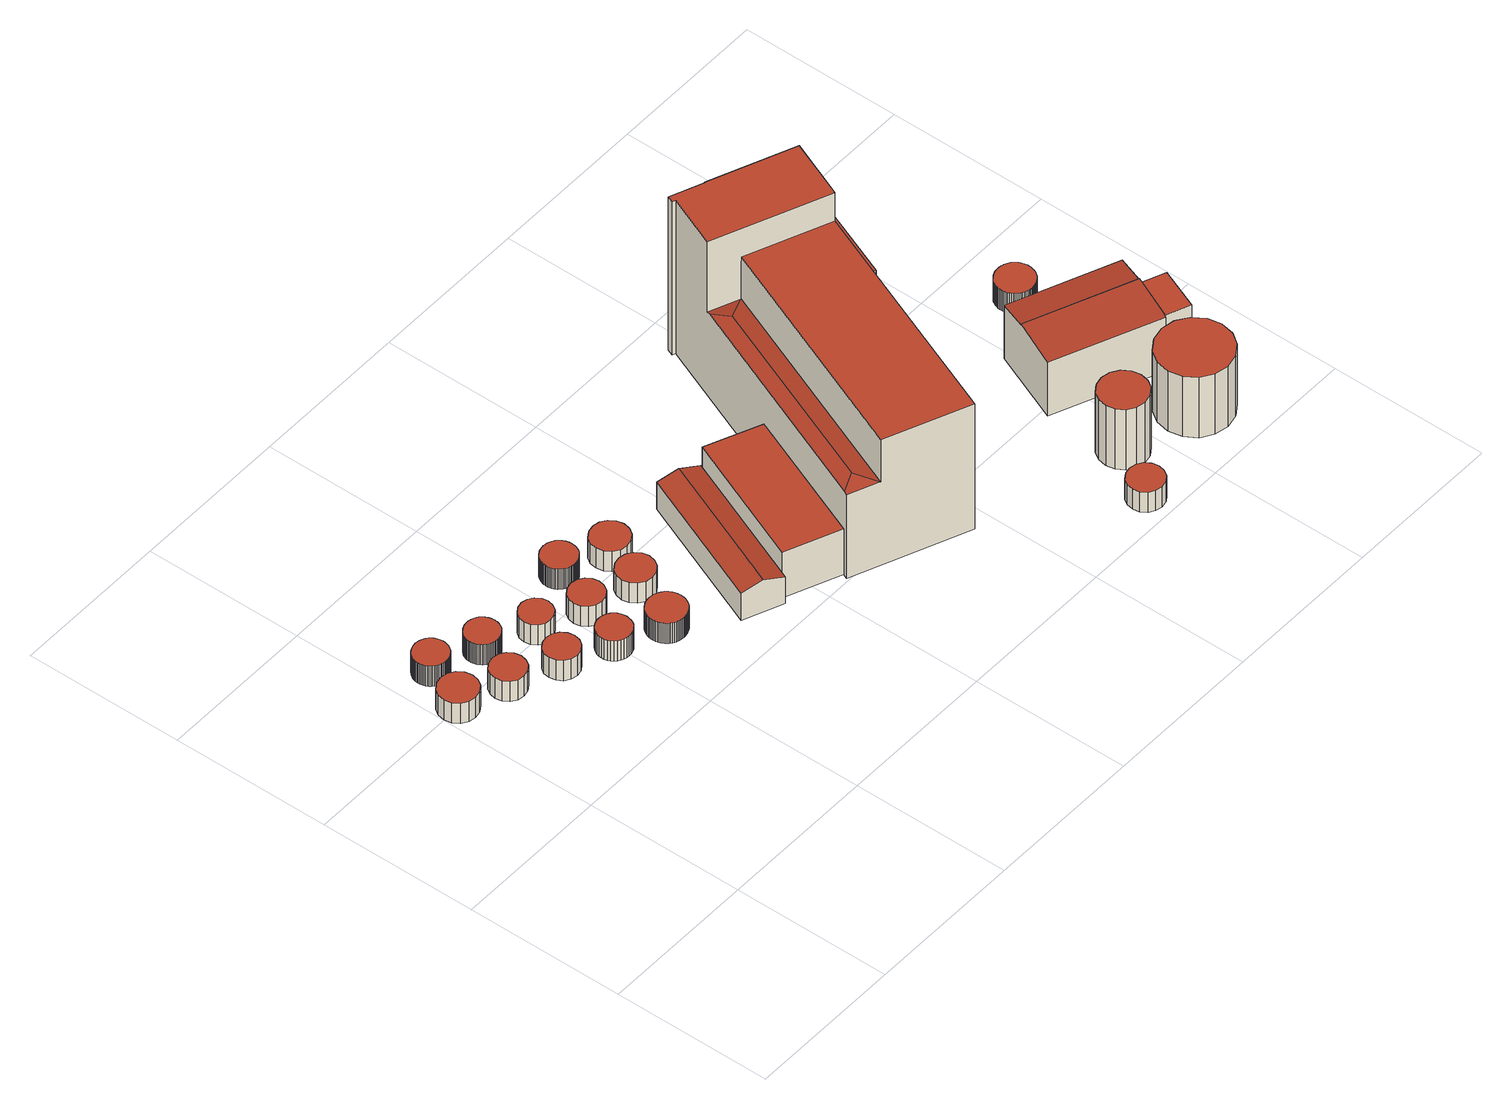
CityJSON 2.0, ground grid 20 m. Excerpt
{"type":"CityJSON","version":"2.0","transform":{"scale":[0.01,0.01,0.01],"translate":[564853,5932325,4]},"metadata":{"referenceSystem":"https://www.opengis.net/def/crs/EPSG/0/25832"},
"CityObjects":{
"building1":{"type":"Building","attributes":{"Gemeindeschluessel":"02000000","Geometrietyp2DReferenz":"3000","function":"51003_1205","roofType":"1000","measuredHeight":3},"geometry":[{"type":"MultiSurface","lod":"2","boundaries":[[[0,1,2,3,4,5,6,7,8,9,10,11,12,13,14,15]],[[16,17,18,19,20,21,22,23,24,25,26,27,28,29,30,31]],[[31,30,1,0]],[[30,29,2,1]],[[29,28,3,2]],[[28,27,4,3]],[[27,26,5,4]],[[26,25,6,5]],[[25,24,7,6]],[[24,23,8,7]],[[23,22,9,8]],[[22,21,10,9]],[[21,20,11,10]],[[20,19,12,11]],[[19,18,13,12]],[[18,17,14,13]],[[17,16,15,14]],[[16,31,0,15]]],"semantics":{"surfaces":[{"type":"GroundSurface"},{"type":"RoofSurface"},{"type":"WallSurface"}],"values":[0,1,2,2,2,2,2,2,2,2,2,2,2,2,2,2,2,2]}}]},
"building2":{"type":"Building","attributes":{"Gemeindeschluessel":"02000000","Geometrietyp2DReferenz":"3000","function":"51003_1205","roofType":"1000","measuredHeight":3},"geometry":[{"type":"MultiSurface","lod":"2","boundaries":[[[32,33,34,35,36,37,38,39,40,41,42,43,44,45,46,47,48,49,50,51,52,53,54,55,56,57,58,59,60,61,62,63,64,65,66,67,68,69,70,71,72,73,74,75,76,77,78,79,80,81,82,83,84,85,86,87,88,89,90,91,92,93,94,95,96,97,98,99,100,101,102,103]],[[104,105,106,107,108,109,110,111,112,113,114,115,116,117,118,119,120,121,122,123,124,125,126,127,128,129,130,131,132,133,134,135,136,137,138,139,140,141,142,143,144,145,146,147,148,149,150,151,152,153,154,155,156,157,158,159,160,161,162,163,164,165,166,167,168,169,170,171,172,173,174,175]],[[175,174,33,32]],[[174,173,34,33]],[[173,172,35,34]],[[172,171,36,35]],[[171,170,37,36]],[[170,169,38,37]],[[169,168,39,38]],[[168,167,40,39]],[[167,166,41,40]],[[166,165,42,41]],[[165,164,43,42]],[[164,163,44,43]],[[163,162,45,44]],[[162,161,46,45]],[[161,160,47,46]],[[160,159,48,47]],[[159,158,49,48]],[[158,157,50,49]],[[157,156,51,50]],[[156,155,52,51]],[[155,154,53,52]],[[154,153,54,53]],[[153,152,55,54]],[[152,151,56,55]],[[151,150,57,56]],[[150,149,58,57]],[[149,148,59,58]],[[148,147,60,59]],[[147,146,61,60]],[[146,145,62,61]],[[145,144,63,62]],[[144,143,64,63]],[[143,142,65,64]],[[142,141,66,65]],[[141,140,67,66]],[[140,139,68,67]],[[139,138,69,68]],[[138,137,70,69]],[[137,136,71,70]],[[136,135,72,71]],[[135,134,73,72]],[[134,133,74,73]],[[133,132,75,74]],[[132,131,76,75]],[[131,130,77,76]],[[130,129,78,77]],[[129,128,79,78]],[[128,127,80,79]],[[127,126,81,80]],[[126,125,82,81]],[[125,124,83,82]],[[124,123,84,83]],[[123,122,85,84]],[[122,121,86,85]],[[121,120,87,86]],[[120,119,88,87]],[[119,118,89,88]],[[118,117,90,89]],[[117,116,91,90]],[[116,115,92,91]],[[115,114,93,92]],[[114,113,94,93]],[[113,112,95,94]],[[112,111,96,95]],[[111,110,97,96]],[[110,109,98,97]],[[109,108,99,98]],[[108,107,100,99]],[[107,106,101,100]],[[106,105,102,101]],[[105,104,103,102]],[[104,175,32,103]]],"semantics":{"surfaces":[{"type":"GroundSurface"},{"type":"RoofSurface"},{"type":"WallSurface"}],"values":[0,1,2,2,2,2,2,2,2,2,2,2,2,2,2,2,2,2,2,2,2,2,2,2,2,2,2,2,2,2,2,2,2,2,2,2,2,2,2,2,2,2,2,2,2,2,2,2,2,2,2,2,2,2,2,2,2,2,2,2,2,2,2,2,2,2,2,2,2,2,2,2,2,2]}}]},
"building3":{"type":"Building","attributes":{"Gemeindeschluessel":"02000000","Geometrietyp2DReferenz":"3000","function":"51003_1205","roofType":"1000","measuredHeight":3},"geometry":[{"type":"MultiSurface","lod":"2","boundaries":[[[176,177,178,179,180,181,182,183,184,185,186,187,188,189,190,191]],[[192,193,194,195,196,197,198,199,200,201,202,203,204,205,206,207]],[[207,206,177,176]],[[206,205,178,177]],[[205,204,179,178]],[[204,203,180,179]],[[203,202,181,180]],[[202,201,182,181]],[[201,200,183,182]],[[200,199,184,183]],[[199,198,185,184]],[[198,197,186,185]],[[197,196,187,186]],[[196,195,188,187]],[[195,194,189,188]],[[194,193,190,189]],[[193,192,191,190]],[[192,207,176,191]]],"semantics":{"surfaces":[{"type":"GroundSurface"},{"type":"RoofSurface"},{"type":"WallSurface"}],"values":[0,1,2,2,2,2,2,2,2,2,2,2,2,2,2,2,2,2]}}]},
"building4":{"type":"Building","attributes":{"Gemeindeschluessel":"02000000","Geometrietyp2DReferenz":"3000","function":"51003_1205","roofType":"1000","measuredHeight":3},"geometry":[{"type":"MultiSurface","lod":"2","boundaries":[[[208,209,210,211,212,213,214,215,216,217,218,219,220,221,222,223,224,225,226,227,228,229,230,231,232,233,234,235,236,237,238,239,240,241,242,243,244,245,246,247,248,249,250,251,252,253,254,255,256,257,258,259,260,261,262,263,264,265,266,267,268,269,270,271,272,273,274,275,276,277,278,279]],[[280,281,282,283,284,285,286,287,288,289,290,291,292,293,294,295,296,297,298,299,300,301,302,303,304,305,306,307,308,309,310,311,312,313,314,315,316,317,318,319,320,321,322,323,324,325,326,327,328,329,330,331,332,333,334,335,336,337,338,339,340,341,342,343,344,345,346,347,348,349,350,351]],[[351,350,209,208]],[[350,349,210,209]],[[349,348,211,210]],[[348,347,212,211]],[[347,346,213,212]],[[346,345,214,213]],[[345,344,215,214]],[[344,343,216,215]],[[343,342,217,216]],[[342,341,218,217]],[[341,340,219,218]],[[340,339,220,219]],[[339,338,221,220]],[[338,337,222,221]],[[337,336,223,222]],[[336,335,224,223]],[[335,334,225,224]],[[334,333,226,225]],[[333,332,227,226]],[[332,331,228,227]],[[331,330,229,228]],[[330,329,230,229]],[[329,328,231,230]],[[328,327,232,231]],[[327,326,233,232]],[[326,325,234,233]],[[325,324,235,234]],[[324,323,236,235]],[[323,322,237,236]],[[322,321,238,237]],[[321,320,239,238]],[[320,319,240,239]],[[319,318,241,240]],[[318,317,242,241]],[[317,316,243,242]],[[316,315,244,243]],[[315,314,245,244]],[[314,313,246,245]],[[313,312,247,246]],[[312,311,248,247]],[[311,310,249,248]],[[310,309,250,249]],[[309,308,251,250]],[[308,307,252,251]],[[307,306,253,252]],[[306,305,254,253]],[[305,304,255,254]],[[304,303,256,255]],[[303,302,257,256]],[[302,301,258,257]],[[301,300,259,258]],[[300,299,260,259]],[[299,298,261,260]],[[298,297,262,261]],[[297,296,263,262]],[[296,295,264,263]],[[295,294,265,264]],[[294,293,266,265]],[[293,292,267,266]],[[292,291,268,267]],[[291,290,269,268]],[[290,289,270,269]],[[289,288,271,270]],[[288,287,272,271]],[[287,286,273,272]],[[286,285,274,273]],[[285,284,275,274]],[[284,283,276,275]],[[283,282,277,276]],[[282,281,278,277]],[[281,280,279,278]],[[280,351,208,279]]],"semantics":{"surfaces":[{"type":"GroundSurface"},{"type":"RoofSurface"},{"type":"WallSurface"}],"values":[0,1,2,2,2,2,2,2,2,2,2,2,2,2,2,2,2,2,2,2,2,2,2,2,2,2,2,2,2,2,2,2,2,2,2,2,2,2,2,2,2,2,2,2,2,2,2,2,2,2,2,2,2,2,2,2,2,2,2,2,2,2,2,2,2,2,2,2,2,2,2,2,2,2]}}]},
"building5":{"type":"Building","attributes":{"Gemeindeschluessel":"02000000","Geometrietyp2DReferenz":"3000","function":"51003_1205","roofType":"1000","measuredHeight":3},"geometry":[{"type":"MultiSurface","lod":"2","boundaries":[[[352,353,354,355,356,357,358,359,360,361,362,363,364,365,366,367]],[[368,369,370,371,372,373,374,375,376,377,378,379,380,381,382,383]],[[383,382,353,352]],[[382,381,354,353]],[[381,380,355,354]],[[380,379,356,355]],[[379,378,357,356]],[[378,377,358,357]],[[377,376,359,358]],[[376,375,360,359]],[[375,374,361,360]],[[374,373,362,361]],[[373,372,363,362]],[[372,371,364,363]],[[371,370,365,364]],[[370,369,366,365]],[[369,368,367,366]],[[368,383,352,367]]],"semantics":{"surfaces":[{"type":"GroundSurface"},{"type":"RoofSurface"},{"type":"WallSurface"}],"values":[0,1,2,2,2,2,2,2,2,2,2,2,2,2,2,2,2,2]}}]},
"building6":{"type":"Building","attributes":{"Gemeindeschluessel":"02000000","Geometrietyp2DReferenz":"3000","function":"51003_1205","roofType":"1000","measuredHeight":3},"geometry":[{"type":"MultiSurface","lod":"2","boundaries":[[[384,385,386,387,388,389,390,391,392,393,394,395,396,397,398,399]],[[400,401,402,403,404,405,406,407,408,409,410,411,412,413,414,415]],[[415,414,385,384]],[[414,413,386,385]],[[413,412,387,386]],[[412,411,388,387]],[[411,410,389,388]],[[410,409,390,389]],[[409,408,391,390]],[[408,407,392,391]],[[407,406,393,392]],[[406,405,394,393]],[[405,404,395,394]],[[404,403,396,395]],[[403,402,397,396]],[[402,401,398,397]],[[401,400,399,398]],[[400,415,384,399]]],"semantics":{"surfaces":[{"type":"GroundSurface"},{"type":"RoofSurface"},{"type":"WallSurface"}],"values":[0,1,2,2,2,2,2,2,2,2,2,2,2,2,2,2,2,2]}}]},
"building7":{"type":"Building","attributes":{"Gemeindeschluessel":"02000000","Geometrietyp2DReferenz":"3000","function":"51003_1205","roofType":"1000","measuredHeight":3},"geometry":[{"type":"MultiSurface","lod":"2","boundaries":[[[416,417,418,419,420,421,422,423,424,425,426,427,428,429,430,431,432,433,434,435,436,437,438,439,440,441,442,443,444,445,446,447,448,449,450,451]],[[452,453,454,455,456,457,458,459,460,461,462,463,464,465,466,467,468,469,470,471,472,473,474,475,476,477,478,479,480,481,482,483,484,485,486,487]],[[487,486,417,416]],[[486,485,418,417]],[[485,484,419,418]],[[484,483,420,419]],[[483,482,421,420]],[[482,481,422,421]],[[481,480,423,422]],[[480,479,424,423]],[[479,478,425,424]],[[478,477,426,425]],[[477,476,427,426]],[[476,475,428,427]],[[475,474,429,428]],[[474,473,430,429]],[[473,472,431,430]],[[472,471,432,431]],[[471,470,433,432]],[[470,469,434,433]],[[469,468,435,434]],[[468,467,436,435]],[[467,466,437,436]],[[466,465,438,437]],[[465,464,439,438]],[[464,463,440,439]],[[463,462,441,440]],[[462,461,442,441]],[[461,460,443,442]],[[460,459,444,443]],[[459,458,445,444]],[[458,457,446,445]],[[457,456,447,446]],[[456,455,448,447]],[[455,454,449,448]],[[454,453,450,449]],[[453,452,451,450]],[[452,487,416,451]]],"semantics":{"surfaces":[{"type":"GroundSurface"},{"type":"RoofSurface"},{"type":"WallSurface"}],"values":[0,1,2,2,2,2,2,2,2,2,2,2,2,2,2,2,2,2,2,2,2,2,2,2,2,2,2,2,2,2,2,2,2,2,2,2,2,2]}}]},
"building8":{"type":"Building","attributes":{"Gemeindeschluessel":"02000000","Geometrietyp2DReferenz":"3000","function":"51003_1205","roofType":"1000","measuredHeight":3},"geometry":[{"type":"MultiSurface","lod":"2","boundaries":[[[488,489,490,491,492,493,494,495,496,497,498,499,500,501,502,503]],[[504,505,506,507,508,509,510,511,512,513,514,515,516,517,518,519]],[[519,518,489,488]],[[518,517,490,489]],[[517,516,491,490]],[[516,515,492,491]],[[515,514,493,492]],[[514,513,494,493]],[[513,512,495,494]],[[512,511,496,495]],[[511,510,497,496]],[[510,509,498,497]],[[509,508,499,498]],[[508,507,500,499]],[[507,506,501,500]],[[506,505,502,501]],[[505,504,503,502]],[[504,519,488,503]]],"semantics":{"surfaces":[{"type":"GroundSurface"},{"type":"RoofSurface"},{"type":"WallSurface"}],"values":[0,1,2,2,2,2,2,2,2,2,2,2,2,2,2,2,2,2]}}]},
"building9":{"type":"Building","attributes":{"Gemeindeschluessel":"02000000","Geometrietyp2DReferenz":"3000","function":"51003_1205","roofType":"1000","measuredHeight":3},"geometry":[{"type":"MultiSurface","lod":"2","boundaries":[[[520,521,522,523,524,525,526,527,528,529,530,531,532,533,534,535,536,537,538,539,540,541,542,543,544,545,546,547,548,549,550,551,552,553,554,555,556,557,558,559,560,561,562,563,564,565,566,567,568,569,570,571,572,573,574,575,576,577,578,579,580,581,582,583,584,585,586,587,588,589,590,591]],[[592,593,594,595,596,597,598,599,600,601,602,603,604,605,606,607,608,609,610,611,612,613,614,615,616,617,618,619,620,621,622,623,624,625,626,627,628,629,630,631,632,633,634,635,636,637,638,639,640,641,642,643,644,645,646,647,648,649,650,651,652,653,654,655,656,657,658,659,660,661,662,663]],[[663,662,521,520]],[[662,661,522,521]],[[661,660,523,522]],[[660,659,524,523]],[[659,658,525,524]],[[658,657,526,525]],[[657,656,527,526]],[[656,655,528,527]],[[655,654,529,528]],[[654,653,530,529]],[[653,652,531,530]],[[652,651,532,531]],[[651,650,533,532]],[[650,649,534,533]],[[649,648,535,534]],[[648,647,536,535]],[[647,646,537,536]],[[646,645,538,537]],[[645,644,539,538]],[[644,643,540,539]],[[643,642,541,540]],[[642,641,542,541]],[[641,640,543,542]],[[640,639,544,543]],[[639,638,545,544]],[[638,637,546,545]],[[637,636,547,546]],[[636,635,548,547]],[[635,634,549,548]],[[634,633,550,549]],[[633,632,551,550]],[[632,631,552,551]],[[631,630,553,552]],[[630,629,554,553]],[[629,628,555,554]],[[628,627,556,555]],[[627,626,557,556]],[[626,625,558,557]],[[625,624,559,558]],[[624,623,560,559]],[[623,622,561,560]],[[622,621,562,561]],[[621,620,563,562]],[[620,619,564,563]],[[619,618,565,564]],[[618,617,566,565]],[[617,616,567,566]],[[616,615,568,567]],[[615,614,569,568]],[[614,613,570,569]],[[613,612,571,570]],[[612,611,572,571]],[[611,610,573,572]],[[610,609,574,573]],[[609,608,575,574]],[[608,607,576,575]],[[607,606,577,576]],[[606,605,578,577]],[[605,604,579,578]],[[604,603,580,579]],[[603,602,581,580]],[[602,601,582,581]],[[601,600,583,582]],[[600,599,584,583]],[[599,598,585,584]],[[598,597,586,585]],[[597,596,587,586]],[[596,595,588,587]],[[595,594,589,588]],[[594,593,590,589]],[[593,592,591,590]],[[592,663,520,591]]],"semantics":{"surfaces":[{"type":"GroundSurface"},{"type":"RoofSurface"},{"type":"WallSurface"}],"values":[0,1,2,2,2,2,2,2,2,2,2,2,2,2,2,2,2,2,2,2,2,2,2,2,2,2,2,2,2,2,2,2,2,2,2,2,2,2,2,2,2,2,2,2,2,2,2,2,2,2,2,2,2,2,2,2,2,2,2,2,2,2,2,2,2,2,2,2,2,2,2,2,2,2]}}]},
"building10":{"type":"Building","attributes":{"Gemeindeschluessel":"02000000","Geometrietyp2DReferenz":"3000","function":"51003_1205","roofType":"1000","measuredHeight":3},"geometry":[{"type":"MultiSurface","lod":"2","boundaries":[[[664,665,666,667,668,669,670,671,672,673,674,675,676,677,678,679,680,681,682,683,684,685,686,687,688,689,690,691,692,693,694,695,696,697,698,699,700,701,702,703,704,705,706,707,708,709,710,711,712,713,714,715,716,717,718,719,720,721,722,723,724,725,726,727,728,729,730,731,732,733,734,735]],[[736,737,738,739,740,741,742,743,744,745,746,747,748,749,750,751,752,753,754,755,756,757,758,759,760,761,762,763,764,765,766,767,768,769,770,771,772,773,774,775,776,777,778,779,780,781,782,783,784,785,786,787,788,789,790,791,792,793,794,795,796,797,798,799,800,801,802,803,804,805,806,807]],[[807,806,665,664]],[[806,805,666,665]],[[805,804,667,666]],[[804,803,668,667]],[[803,802,669,668]],[[802,801,670,669]],[[801,800,671,670]],[[800,799,672,671]],[[799,798,673,672]],[[798,797,674,673]],[[797,796,675,674]],[[796,795,676,675]],[[795,794,677,676]],[[794,793,678,677]],[[793,792,679,678]],[[792,791,680,679]],[[791,790,681,680]],[[790,789,682,681]],[[789,788,683,682]],[[788,787,684,683]],[[787,786,685,684]],[[786,785,686,685]],[[785,784,687,686]],[[784,783,688,687]],[[783,782,689,688]],[[782,781,690,689]],[[781,780,691,690]],[[780,779,692,691]],[[779,778,693,692]],[[778,777,694,693]],[[777,776,695,694]],[[776,775,696,695]],[[775,774,697,696]],[[774,773,698,697]],[[773,772,699,698]],[[772,771,700,699]],[[771,770,701,700]],[[770,769,702,701]],[[769,768,703,702]],[[768,767,704,703]],[[767,766,705,704]],[[766,765,706,705]],[[765,764,707,706]],[[764,763,708,707]],[[763,762,709,708]],[[762,761,710,709]],[[761,760,711,710]],[[760,759,712,711]],[[759,758,713,712]],[[758,757,714,713]],[[757,756,715,714]],[[756,755,716,715]],[[755,754,717,716]],[[754,753,718,717]],[[753,752,719,718]],[[752,751,720,719]],[[751,750,721,720]],[[750,749,722,721]],[[749,748,723,722]],[[748,747,724,723]],[[747,746,725,724]],[[746,745,726,725]],[[745,744,727,726]],[[744,743,728,727]],[[743,742,729,728]],[[742,741,730,729]],[[741,740,731,730]],[[740,739,732,731]],[[739,738,733,732]],[[738,737,734,733]],[[737,736,735,734]],[[736,807,664,735]]],"semantics":{"surfaces":[{"type":"GroundSurface"},{"type":"RoofSurface"},{"type":"WallSurface"}],"values":[0,1,2,2,2,2,2,2,2,2,2,2,2,2,2,2,2,2,2,2,2,2,2,2,2,2,2,2,2,2,2,2,2,2,2,2,2,2,2,2,2,2,2,2,2,2,2,2,2,2,2,2,2,2,2,2,2,2,2,2,2,2,2,2,2,2,2,2,2,2,2,2,2,2]}}]},
"building11":{"type":"Building","attributes":{"Gemeindeschluessel":"02000000","Geometrietyp2DReferenz":"3000","function":"51003_1205","roofType":"1000","measuredHeight":3},"geometry":[{"type":"MultiSurface","lod":"2","boundaries":[[[808,809,810,811,812,813,814,815,816,817,818,819,820,821,822,823]],[[824,825,826,827,828,829,830,831,832,833,834,835,836,837,838,839]],[[839,838,809,808]],[[838,837,810,809]],[[837,836,811,810]],[[836,835,812,811]],[[835,834,813,812]],[[834,833,814,813]],[[833,832,815,814]],[[832,831,816,815]],[[831,830,817,816]],[[830,829,818,817]],[[829,828,819,818]],[[828,827,820,819]],[[827,826,821,820]],[[826,825,822,821]],[[825,824,823,822]],[[824,839,808,823]]],"semantics":{"surfaces":[{"type":"GroundSurface"},{"type":"RoofSurface"},{"type":"WallSurface"}],"values":[0,1,2,2,2,2,2,2,2,2,2,2,2,2,2,2,2,2]}}]},
"building12":{"type":"Building","attributes":{"Gemeindeschluessel":"02000000","Geometrietyp2DReferenz":"3000","function":"51003_1205","roofType":"1000","measuredHeight":3},"geometry":[{"type":"MultiSurface","lod":"2","boundaries":[[[840,841,842,843,844,845,846,847,848,849,850,851,852,853,854,855]],[[856,857,858,859,860,861,862,863,864,865,866,867,868,869,870,871]],[[871,870,841,840]],[[870,869,842,841]],[[869,868,843,842]],[[868,867,844,843]],[[867,866,845,844]],[[866,865,846,845]],[[865,864,847,846]],[[864,863,848,847]],[[863,862,849,848]],[[862,861,850,849]],[[861,860,851,850]],[[860,859,852,851]],[[859,858,853,852]],[[858,857,854,853]],[[857,856,855,854]],[[856,871,840,855]]],"semantics":{"surfaces":[{"type":"GroundSurface"},{"type":"RoofSurface"},{"type":"WallSurface"}],"values":[0,1,2,2,2,2,2,2,2,2,2,2,2,2,2,2,2,2]}}]},
"building13":{"type":"Building","attributes":{"Gemeindeschluessel":"02000000","Geometrietyp2DReferenz":"3000","function":"31001_2100","roofType":"3100","measuredHeight":4.78,"storeysAboveGround":1},"geometry":[{"type":"MultiSurface","lod":"2","boundaries":[[[872,873,874,875]],[[876,877,873,872]],[[878,875,874,879]],[[880,877,876,881]],[[881,876,872,875,878]],[[879,874,873,877,880]],[[879,880,881,878]]],"semantics":{"surfaces":[{"type":"RoofSurface"},{"type":"WallSurface"},{"type":"GroundSurface"}],"values":[0,0,1,1,1,1,2]}}]},
"building14":{"type":"Building","attributes":{"Gemeindeschluessel":"02000000","Geometrietyp2DReferenz":"3000","function":"51009_1610","roofType":"1000","measuredHeight":6.8},"geometry":[{"type":"MultiSurface","lod":"2","boundaries":[[[882,883,884,885]],[[886,887,888,889]],[[886,885,884,887]],[[887,884,883,888]],[[888,883,882,889]],[[889,882,885,886]]],"semantics":{"surfaces":[{"type":"RoofSurface"},{"type":"GroundSurface"},{"type":"WallSurface"}],"values":[0,1,2,2,2,2]}}]},
"building15":{"type":"Building","attributes":{"Gemeindeschluessel":"02000000","Geometrietyp2DReferenz":"3000","function":"31001_2100","roofType":"1000","measuredHeight":22.97,"storeysAboveGround":5},"geometry":[{"type":"MultiSurface","lod":"2","boundaries":[[[890,891,892,893]],[[891,894,895,892]],[[890,896,897,894,891]],[[898,899,900,901]],[[894,897,902,895]],[[896,901,900,897]],[[903,904,905,906]],[[906,905,907,908]],[[908,907,909,910]],[[911,912,913,914]],[[915,893,892,895,902,916,904,903]],[[917,918,919,915,903,906,908,910,920,921]],[[911,914,922,923,924,925]],[[915,919,898,901,896,890,893]],[[924,923,921,920]],[[923,922,917,921]],[[918,917,922,914,913,926]],[[916,902,897,900,899,927]],[[912,911,925,928]],[[920,910,909,928,925,924]],[[919,918,926,927,899,898]],[[912,928,909,907,905,904,916,927,926,913]]],"semantics":{"surfaces":[{"type":"RoofSurface"},{"type":"WallSurface"},{"type":"GroundSurface"}],"values":[0,0,0,0,0,1,1,1,1,1,1,2,0,1,1,1,1,1,1,1,1,0]}}]},
"building16":{"type":"Building","attributes":{"Gemeindeschluessel":"02000000","Geometrietyp2DReferenz":"3000","function":"51003_1205","roofType":"1000","measuredHeight":3},"geometry":[{"type":"MultiSurface","lod":"2","boundaries":[[[929,930,931,932,933,934,935,936,937,938,939,940,941,942,943,944]],[[945,946,947,948,949,950,951,952,953,954,955,956,957,958,959,960]],[[960,959,930,929]],[[959,958,931,930]],[[958,957,932,931]],[[957,956,933,932]],[[956,955,934,933]],[[955,954,935,934]],[[954,953,936,935]],[[953,952,937,936]],[[952,951,938,937]],[[951,950,939,938]],[[950,949,940,939]],[[949,948,941,940]],[[948,947,942,941]],[[947,946,943,942]],[[946,945,944,943]],[[945,960,929,944]]],"semantics":{"surfaces":[{"type":"GroundSurface"},{"type":"RoofSurface"},{"type":"WallSurface"}],"values":[0,1,2,2,2,2,2,2,2,2,2,2,2,2,2,2,2,2]}}]},
"building17":{"type":"Building","attributes":{"Gemeindeschluessel":"02000000","Geometrietyp2DReferenz":"3000","function":"51003_1205","roofType":"1000","measuredHeight":9},"geometry":[{"type":"MultiSurface","lod":"2","boundaries":[[[961,962,963,964,965,966,967,968,969,970,971,972,973,974,975,976]],[[977,978,979,980,981,982,983,984,985,986,987,988,989,990,991,992]],[[992,991,962,961]],[[991,990,963,962]],[[990,989,964,963]],[[989,988,965,964]],[[988,987,966,965]],[[987,986,967,966]],[[986,985,968,967]],[[985,984,969,968]],[[984,983,970,969]],[[983,982,971,970]],[[982,981,972,971]],[[981,980,973,972]],[[980,979,974,973]],[[979,978,975,974]],[[978,977,976,975]],[[977,992,961,976]]],"semantics":{"surfaces":[{"type":"GroundSurface"},{"type":"RoofSurface"},{"type":"WallSurface"}],"values":[0,1,2,2,2,2,2,2,2,2,2,2,2,2,2,2,2,2]}}]},
"building18":{"type":"Building","attributes":{"Gemeindeschluessel":"02000000","Geometrietyp2DReferenz":"3000","function":"51003_1205","roofType":"1000","measuredHeight":9},"geometry":[{"type":"MultiSurface","lod":"2","boundaries":[[[993,994,995,996,997,998,999,1000,1001,1002,1003,1004,1005,1006,1007,1008]],[[1009,1010,1011,1012,1013,1014,1015,1016,1017,1018,1019,1020,1021,1022,1023,1024]],[[1024,1023,994,993]],[[1023,1022,995,994]],[[1022,1021,996,995]],[[1021,1020,997,996]],[[1020,1019,998,997]],[[1019,1018,999,998]],[[1018,1017,1000,999]],[[1017,1016,1001,1000]],[[1016,1015,1002,1001]],[[1015,1014,1003,1002]],[[1014,1013,1004,1003]],[[1013,1012,1005,1004]],[[1012,1011,1006,1005]],[[1011,1010,1007,1006]],[[1010,1009,1008,1007]],[[1009,1024,993,1008]]],"semantics":{"surfaces":[{"type":"GroundSurface"},{"type":"RoofSurface"},{"type":"WallSurface"}],"values":[0,1,2,2,2,2,2,2,2,2,2,2,2,2,2,2,2,2]}}]},
"building19":{"type":"Building","attributes":{"Gemeindeschluessel":"02000000","Geometrietyp2DReferenz":"3000","function":"31001_2100","roofType":"1000","measuredHeight":8.57,"storeysAboveGround":1},"geometry":[{"type":"MultiSurface","lod":"2","boundaries":[[[1025,1026,1027,1028,1029,1030,1031,1032]],[[1033,1034,1035,1036]],[[1037,1038,1039,1040]],[[1036,1031,1030,1033]],[[1039,1028,1027,1040]],[[1041,1026,1025,1042]],[[1042,1025,1032,1043]],[[1044,1035,1034,1045]],[[1046,1038,1037,1047]],[[1041,1042,1043,1044,1045,1048,1046,1047]],[[1041,1047,1037,1040,1027,1026]],[[1046,1048,1029,1028,1039,1038]],[[1048,1045,1034,1033,1030,1029]],[[1044,1043,1032,1031,1036,1035]]],"semantics":{"surfaces":[{"type":"RoofSurface"},{"type":"WallSurface"},{"type":"GroundSurface"}],"values":[0,0,0,1,1,1,1,1,1,2,1,1,1,1]}}]},
"building20":{"type":"Building","attributes":{"Gemeindeschluessel":"02000000","Geometrietyp2DReferenz":"3000","function":"51003_1205","roofType":"1000","measuredHeight":3},"geometry":[{"type":"MultiSurface","lod":"2","boundaries":[[[1049,1050,1051,1052,1053,1054,1055,1056,1057,1058,1059,1060,1061,1062,1063,1064,1065,1066,1067,1068,1069,1070,1071,1072,1073,1074,1075,1076,1077,1078,1079,1080,1081,1082,1083,1084,1085,1086,1087,1088,1089,1090,1091,1092,1093,1094,1095,1096,1097,1098,1099,1100,1101,1102,1103,1104,1105,1106,1107,1108,1109,1110,1111,1112,1113,1114,1115,1116,1117,1118,1119,1120]],[[1121,1122,1123,1124,1125,1126,1127,1128,1129,1130,1131,1132,1133,1134,1135,1136,1137,1138,1139,1140,1141,1142,1143,1144,1145,1146,1147,1148,1149,1150,1151,1152,1153,1154,1155,1156,1157,1158,1159,1160,1161,1162,1163,1164,1165,1166,1167,1168,1169,1170,1171,1172,1173,1174,1175,1176,1177,1178,1179,1180,1181,1182,1183,1184,1185,1186,1187,1188,1189,1190,1191,1192]],[[1192,1191,1050,1049]],[[1191,1190,1051,1050]],[[1190,1189,1052,1051]],[[1189,1188,1053,1052]],[[1188,1187,1054,1053]],[[1187,1186,1055,1054]],[[1186,1185,1056,1055]],[[1185,1184,1057,1056]],[[1184,1183,1058,1057]],[[1183,1182,1059,1058]],[[1182,1181,1060,1059]],[[1181,1180,1061,1060]],[[1180,1179,1062,1061]],[[1179,1178,1063,1062]],[[1178,1177,1064,1063]],[[1177,1176,1065,1064]],[[1176,1175,1066,1065]],[[1175,1174,1067,1066]],[[1174,1173,1068,1067]],[[1173,1172,1069,1068]],[[1172,1171,1070,1069]],[[1171,1170,1071,1070]],[[1170,1169,1072,1071]],[[1169,1168,1073,1072]],[[1168,1167,1074,1073]],[[1167,1166,1075,1074]],[[1166,1165,1076,1075]],[[1165,1164,1077,1076]],[[1164,1163,1078,1077]],[[1163,1162,1079,1078]],[[1162,1161,1080,1079]],[[1161,1160,1081,1080]],[[1160,1159,1082,1081]],[[1159,1158,1083,1082]],[[1158,1157,1084,1083]],[[1157,1156,1085,1084]],[[1156,1155,1086,1085]],[[1155,1154,1087,1086]],[[1154,1153,1088,1087]],[[1153,1152,1089,1088]],[[1152,1151,1090,1089]],[[1151,1150,1091,1090]],[[1150,1149,1092,1091]],[[1149,1148,1093,1092]],[[1148,1147,1094,1093]],[[1147,1146,1095,1094]],[[1146,1145,1096,1095]],[[1145,1144,1097,1096]],[[1144,1143,1098,1097]],[[1143,1142,1099,1098]],[[1142,1141,1100,1099]],[[1141,1140,1101,1100]],[[1140,1139,1102,1101]],[[1139,1138,1103,1102]],[[1138,1137,1104,1103]],[[1137,1136,1105,1104]],[[1136,1135,1106,1105]],[[1135,1134,1107,1106]],[[1134,1133,1108,1107]],[[1133,1132,1109,1108]],[[1132,1131,1110,1109]],[[1131,1130,1111,1110]],[[1130,1129,1112,1111]],[[1129,1128,1113,1112]],[[1128,1127,1114,1113]],[[1127,1126,1115,1114]],[[1126,1125,1116,1115]],[[1125,1124,1117,1116]],[[1124,1123,1118,1117]],[[1123,1122,1119,1118]],[[1122,1121,1120,1119]],[[1121,1192,1049,1120]]],"semantics":{"surfaces":[{"type":"GroundSurface"},{"type":"RoofSurface"},{"type":"WallSurface"}],"values":[0,1,2,2,2,2,2,2,2,2,2,2,2,2,2,2,2,2,2,2,2,2,2,2,2,2,2,2,2,2,2,2,2,2,2,2,2,2,2,2,2,2,2,2,2,2,2,2,2,2,2,2,2,2,2,2,2,2,2,2,2,2,2,2,2,2,2,2,2,2,2,2,2,2]}}]}
},
"vertices":[
[253,4245,98],[345,4227,98],[422,4175,98],[474,4098,98],[492,4007,98],[474,3915,98],[422,3838,98],[345,3786,98],[253,3768,98],[162,3786,98],[85,3838,98],[33,3915,98],[15,4007,98],[33,4098,98],[85,4175,98],[162,4227,98],[162,4227,398],[85,4175,398],[33,4098,398],[15,4007,398],[33,3915,398],[85,3838,398],[162,3786,398],[253,3768,398],[345,3786,398],[422,3838,398],[474,3915,398],[492,4007,398],[474,4098,398],[422,4175,398],[345,4227,398],[253,4245,398],
[477,4772,98],[495,4771,98],[513,4769,98],[531,4765,98],[548,4759,98],[565,4752,98],[582,4744,98],[597,4734,98],[611,4723,98],[625,4710,98],[637,4697,98],[648,4682,98],[658,4667,98],[667,4651,98],[674,4634,98],[679,4616,98],[683,4598,98],[685,4580,98],[686,4562,98],[685,4544,98],[683,4526,98],[679,4508,98],[674,4490,98],[667,4473,98],[658,4457,98],[648,4442,98],[637,4427,98],[625,4414,98],[611,4401,98],[597,4390,98],[582,4380,98],[565,4372,98],[548,4365,98],[531,4359,98],[513,4355,98],[495,4353,98],[477,4352,98],[458,4353,98],[440,4355,98],[422,4359,98],[405,4365,98],[388,4372,98],[372,4380,98],[356,4390,98],[342,4401,98],[328,4414,98],[316,4427,98],[305,4442,98],[295,4457,98],[286,4473,98],[280,4490,98],[274,4508,98],[270,4526,98],[268,4544,98],[267,4562,98],[268,4580,98],[270,4598,98],[274,4616,98],[280,4634,98],[286,4651,98],[295,4667,98],[305,4682,98],[316,4697,98],[328,4710,98],[342,4723,98],[356,4734,98],[372,4744,98],[388,4752,98],[405,4759,98],[422,4765,98],[440,4769,98],[458,4771,98],[458,4771,399],[440,4769,399],[422,4765,399],[405,4759,399],[388,4752,399],[372,4744,399],[356,4734,399],[342,4723,399],[328,4710,399],[316,4697,399],[305,4682,399],[295,4667,399],[286,4651,399],[280,4634,399],[274,4616,399],[270,4598,399],[268,4580,399],[267,4562,399],[268,4544,399],[270,4526,399],[274,4508,399],[280,4490,399],[286,4473,399],[295,4457,399],[305,4442,399],[316,4427,399],[328,4414,399],[342,4401,399],[356,4390,399],[372,4380,399],[388,4372,399],[405,4365,399],[422,4359,399],[440,4355,399],[458,4353,399],[477,4352,399],[495,4353,399],[513,4355,399],[531,4359,399],[548,4365,399],[565,4372,399],[582,4380,399],[597,4390,399],[611,4401,399],[625,4414,399],[637,4427,399],[648,4442,399],[658,4457,399],[667,4473,399],[674,4490,399],[679,4508,399],[683,4526,399],[685,4544,399],[686,4562,399],[685,4580,399],[683,4598,399],[679,4616,399],[674,4634,399],[667,4651,399],[658,4667,399],[648,4682,399],[637,4697,399],[625,4710,399],[611,4723,399],[597,4734,399],[582,4744,399],[565,4752,399],[548,4759,399],[531,4765,399],[513,4769,399],[495,4771,399],[477,4772,399],
[815,4000,107],[898,3984,107],[968,3937,107],[1015,3867,107],[1032,3784,107],[1015,3701,107],[968,3630,107],[898,3583,107],[815,3567,107],[732,3583,107],[662,3630,107],[615,3701,107],[598,3784,107],[615,3867,107],[662,3937,107],[732,3984,107],[732,3984,407],[662,3937,407],[615,3867,407],[598,3784,407],[615,3701,407],[662,3630,407],[732,3583,407],[815,3567,407],[898,3583,407],[968,3630,407],[1015,3701,407],[1032,3784,407],[1015,3867,407],[968,3937,407],[898,3984,407],[815,4000,407],
[1057,4540,110],[1075,4539,110],[1093,4537,110],[1111,4533,110],[1128,4528,110],[1145,4521,110],[1161,4512,110],[1176,4503,110],[1190,4492,110],[1204,4479,110],[1216,4466,110],[1227,4452,110],[1236,4436,110],[1245,4420,110],[1252,4404,110],[1257,4387,110],[1261,4369,110],[1263,4351,110],[1264,4333,110],[1263,4315,110],[1261,4297,110],[1257,4279,110],[1252,4262,110],[1245,4245,110],[1236,4229,110],[1227,4214,110],[1216,4200,110],[1204,4187,110],[1190,4174,110],[1176,4163,110],[1161,4154,110],[1145,4145,110],[1128,4138,110],[1111,4133,110],[1093,4129,110],[1075,4127,110],[1057,4126,110],[1039,4127,110],[1021,4129,110],[1004,4133,110],[986,4138,110],[970,4145,110],[954,4154,110],[938,4163,110],[924,4174,110],[911,4187,110],[898,4200,110],[888,4214,110],[878,4229,110],[869,4246,110],[863,4262,110],[857,4279,110],[853,4297,110],[851,4315,110],[850,4333,110],[851,4351,110],[853,4369,110],[857,4387,110],[863,4404,110],[869,4421,110],[878,4437,110],[888,4452,110],[899,4466,110],[911,4479,110],[924,4492,110],[938,4503,110],[954,4512,110],[970,4521,110],[986,4528,110],[1004,4533,110],[1021,4537,110],[1039,4539,110],[1039,4539,410],[1021,4537,410],[1004,4533,410],[986,4528,410],[970,4521,410],[954,4512,410],[938,4503,410],[924,4492,410],[911,4479,410],[899,4466,410],[888,4452,410],[878,4437,410],[869,4421,410],[863,4404,410],[857,4387,410],[853,4369,410],[851,4351,410],[850,4333,410],[851,4315,410],[853,4297,410],[857,4279,410],[863,4262,410],[869,4246,410],[878,4229,410],[888,4214,410],[898,4200,410],[911,4187,410],[924,4174,410],[938,4163,410],[954,4154,410],[970,4145,410],[986,4138,410],[1004,4133,410],[1021,4129,410],[1039,4127,410],[1057,4126,410],[1075,4127,410],[1093,4129,410],[1111,4133,410],[1128,4138,410],[1145,4145,410],[1161,4154,410],[1176,4163,410],[1190,4174,410],[1204,4187,410],[1216,4200,410],[1227,4214,410],[1236,4229,410],[1245,4245,410],[1252,4262,410],[1257,4279,410],[1261,4297,410],[1263,4315,410],[1264,4333,410],[1263,4351,410],[1261,4369,410],[1257,4387,410],[1252,4404,410],[1245,4420,410],[1236,4436,410],[1227,4452,410],[1216,4466,410],[1204,4479,410],[1190,4492,410],[1176,4503,410],[1161,4512,410],[1145,4521,410],[1128,4528,410],[1111,4533,410],[1093,4537,410],[1075,4539,410],[1057,4540,410],
[1413,3754,102],[1494,3738,102],[1564,3691,102],[1610,3622,102],[1627,3540,102],[1610,3458,102],[1564,3389,102],[1494,3343,102],[1413,3326,102],[1331,3343,102],[1261,3389,102],[1215,3458,102],[1199,3540,102],[1215,3622,102],[1261,3691,102],[1331,3738,102],[1331,3738,402],[1261,3691,402],[1215,3622,402],[1199,3540,402],[1215,3458,402],[1261,3389,402],[1331,3343,402],[1413,3326,402],[1494,3343,402],[1564,3389,402],[1610,3458,402],[1627,3540,402],[1610,3622,402],[1564,3691,402],[1494,3738,402],[1413,3754,402],
[1647,4282,103],[1724,4266,103],[1789,4223,103],[1833,4157,103],[1848,4080,103],[1833,4003,103],[1789,3937,103],[1724,3893,103],[1647,3878,103],[1569,3893,103],[1504,3937,103],[1460,4003,103],[1445,4080,103],[1460,4157,103],[1504,4223,103],[1569,4266,103],[1569,4266,403],[1504,4223,403],[1460,4157,403],[1445,4080,403],[1460,4003,403],[1504,3937,403],[1569,3893,403],[1647,3878,403],[1724,3893,403],[1789,3937,403],[1833,4003,403],[1848,4080,403],[1833,4157,403],[1789,4223,403],[1724,4266,403],[1647,4282,403],
[1989,3506,97],[2025,3503,97],[2060,3493,97],[2093,3478,97],[2123,3457,97],[2149,3431,97],[2170,3401,97],[2185,3368,97],[2194,3333,97],[2198,3297,97],[2194,3261,97],[2185,3225,97],[2170,3192,97],[2149,3162,97],[2123,3137,97],[2093,3116,97],[2060,3100,97],[2025,3091,97],[1989,3088,97],[1952,3091,97],[1917,3100,97],[1884,3116,97],[1854,3137,97],[1828,3162,97],[1807,3192,97],[1792,3225,97],[1782,3261,97],[1779,3297,97],[1782,3333,97],[1792,3368,97],[1807,3401,97],[1828,3431,97],[1854,3457,97],[1884,3478,97],[1917,3493,97],[1952,3503,97],[1952,3503,397],[1917,3493,397],[1884,3478,397],[1854,3457,397],[1828,3431,397],[1807,3401,397],[1792,3368,397],[1782,3333,397],[1779,3297,397],[1782,3261,397],[1792,3225,397],[1807,3192,397],[1828,3162,397],[1854,3137,397],[1884,3116,397],[1917,3100,397],[1952,3091,397],[1989,3088,397],[2025,3091,397],[2060,3100,397],[2093,3116,397],[2123,3137,397],[2149,3162,397],[2170,3192,397],[2185,3225,397],[2194,3261,397],[2198,3297,397],[2194,3333,397],[2185,3368,397],[2170,3401,397],[2149,3431,397],[2123,3457,397],[2093,3478,397],[2060,3493,397],[2025,3503,397],[1989,3506,397],
[2206,4061,99],[2288,4045,99],[2357,3998,99],[2403,3929,99],[2420,3847,99],[2403,3765,99],[2357,3695,99],[2288,3649,99],[2206,3633,99],[2124,3649,99],[2054,3695,99],[2008,3765,99],[1991,3847,99],[2008,3929,99],[2054,3998,99],[2124,4045,99],[2124,4045,399],[2054,3998,399],[2008,3929,399],[1991,3847,399],[2008,3765,399],[2054,3695,399],[2124,3649,399],[2206,3633,399],[2288,3649,399],[2357,3695,399],[2403,3765,399],[2420,3847,399],[2403,3929,399],[2357,3998,399],[2288,4045,399],[2206,4061,399],
[2564,3285,99],[2584,3284,99],[2605,3281,99],[2625,3277,99],[2645,3271,99],[2664,3263,99],[2682,3253,99],[2700,3242,99],[2716,3229,99],[2732,3215,99],[2745,3200,99],[2758,3184,99],[2769,3166,99],[2779,3148,99],[2787,3129,99],[2793,3109,99],[2797,3089,99],[2800,3068,99],[2801,3048,99],[2800,3027,99],[2797,3007,99],[2793,2986,99],[2787,2967,99],[2779,2948,99],[2769,2929,99],[2758,2912,99],[2745,2895,99],[2731,2880,99],[2716,2866,99],[2700,2854,99],[2682,2842,99],[2664,2833,99],[2645,2825,99],[2625,2819,99],[2605,2814,99],[2584,2812,99],[2564,2811,99],[2543,2812,99],[2522,2814,99],[2502,2819,99],[2483,2825,99],[2464,2833,99],[2445,2842,99],[2428,2854,99],[2411,2866,99],[2396,2880,99],[2382,2895,99],[2369,2912,99],[2358,2929,99],[2349,2948,99],[2341,2967,99],[2335,2986,99],[2330,3007,99],[2328,3027,99],[2327,3048,99],[2328,3069,99],[2330,3089,99],[2335,3109,99],[2341,3129,99],[2349,3148,99],[2358,3166,99],[2369,3184,99],[2382,3200,99],[2396,3216,99],[2411,3229,99],[2428,3242,99],[2445,3253,99],[2464,3263,99],[2483,3271,99],[2502,3277,99],[2523,3281,99],[2543,3284,99],[2543,3284,399],[2523,3281,399],[2502,3277,399],[2483,3271,399],[2464,3263,399],[2445,3253,399],[2428,3242,399],[2411,3229,399],[2396,3216,399],[2382,3200,399],[2369,3184,399],[2358,3166,399],[2349,3148,399],[2341,3129,399],[2335,3109,399],[2330,3089,399],[2328,3069,399],[2327,3048,399],[2328,3027,399],[2330,3007,399],[2335,2986,399],[2341,2967,399],[2349,2948,399],[2358,2929,399],[2369,2912,399],[2382,2895,399],[2396,2880,399],[2411,2866,399],[2428,2854,399],[2445,2842,399],[2464,2833,399],[2483,2825,399],[2502,2819,399],[2522,2814,399],[2543,2812,399],[2564,2811,399],[2584,2812,399],[2605,2814,399],[2625,2819,399],[2645,2825,399],[2664,2833,399],[2682,2842,399],[2700,2854,399],[2716,2866,399],[2731,2880,399],[2745,2895,399],[2758,2912,399],[2769,2929,399],[2779,2948,399],[2787,2967,399],[2793,2986,399],[2797,3007,399],[2800,3027,399],[2801,3048,399],[2800,3068,399],[2797,3089,399],[2793,3109,399],[2787,3129,399],[2779,3148,399],[2769,3166,399],[2758,3184,399],[2745,3200,399],[2732,3215,399],[2716,3229,399],[2700,3242,399],[2682,3253,399],[2664,3263,399],[2645,3271,399],[2625,3277,399],[2605,3281,399],[2584,3284,399],[2564,3285,399],
[2447,4631,110],[2466,4630,110],[2484,4628,110],[2503,4624,110],[2520,4618,110],[2538,4611,110],[2554,4602,110],[2570,4592,110],[2585,4581,110],[2599,4568,110],[2611,4554,110],[2623,4539,110],[2633,4524,110],[2641,4507,110],[2649,4490,110],[2654,4472,110],[2658,4454,110],[2661,4435,110],[2661,4416,110],[2661,4398,110],[2658,4379,110],[2654,4361,110],[2648,4343,110],[2641,4326,110],[2633,4309,110],[2623,4293,110],[2611,4279,110],[2599,4265,110],[2585,4252,110],[2570,4241,110],[2554,4231,110],[2538,4222,110],[2520,4215,110],[2503,4209,110],[2484,4205,110],[2466,4203,110],[2447,4202,110],[2428,4203,110],[2410,4205,110],[2392,4209,110],[2374,4215,110],[2356,4222,110],[2340,4231,110],[2324,4241,110],[2309,4252,110],[2295,4265,110],[2283,4279,110],[2271,4293,110],[2261,4309,110],[2253,4326,110],[2245,4343,110],[2240,4361,110],[2236,4379,110],[2233,4398,110],[2233,4416,110],[2233,4435,110],[2236,4454,110],[2240,4472,110],[2246,4490,110],[2253,4507,110],[2261,4524,110],[2271,4539,110],[2283,4554,110],[2295,4568,110],[2309,4581,110],[2324,4592,110],[2340,4602,110],[2357,4611,110],[2374,4618,110],[2392,4624,110],[2410,4628,110],[2428,4630,110],[2428,4630,410],[2410,4628,410],[2392,4624,410],[2374,4618,410],[2357,4611,410],[2340,4602,410],[2324,4592,410],[2309,4581,410],[2295,4568,410],[2283,4554,410],[2271,4539,410],[2261,4524,410],[2253,4507,410],[2246,4490,410],[2240,4472,410],[2236,4454,410],[2233,4435,410],[2233,4416,410],[2233,4398,410],[2236,4379,410],[2240,4361,410],[2245,4343,410],[2253,4326,410],[2261,4309,410],[2271,4293,410],[2283,4279,410],[2295,4265,410],[2309,4252,410],[2324,4241,410],[2340,4231,410],[2356,4222,410],[2374,4215,410],[2392,4209,410],[2410,4205,410],[2428,4203,410],[2447,4202,410],[2466,4203,410],[2484,4205,410],[2503,4209,410],[2520,4215,410],[2538,4222,410],[2554,4231,410],[2570,4241,410],[2585,4252,410],[2599,4265,410],[2611,4279,410],[2623,4293,410],[2633,4309,410],[2641,4326,410],[2648,4343,410],[2654,4361,410],[2658,4379,410],[2661,4398,410],[2661,4416,410],[2661,4435,410],[2658,4454,410],[2654,4472,410],[2649,4490,410],[2641,4507,410],[2633,4524,410],[2623,4539,410],[2611,4554,410],[2599,4568,410],[2585,4581,410],[2570,4592,410],[2554,4602,410],[2538,4611,410],[2520,4618,410],[2503,4624,410],[2484,4628,410],[2466,4630,410],[2447,4631,410],
[2815,3905,100],[2904,3888,100],[2979,3838,100],[3029,3763,100],[3046,3674,100],[3029,3586,100],[2979,3511,100],[2904,3461,100],[2815,3443,100],[2727,3461,100],[2652,3511,100],[2601,3586,100],[2584,3674,100],[2601,3763,100],[2652,3838,100],[2727,3888,100],[2727,3888,400],[2652,3838,400],[2601,3763,400],[2584,3674,400],[2601,3586,400],[2652,3511,400],[2727,3461,400],[2815,3443,400],[2904,3461,400],[2979,3511,400],[3029,3586,400],[3046,3674,400],[3029,3763,400],[2979,3838,400],[2904,3888,400],[2815,3905,400],
[3006,4413,107],[3096,4396,107],[3172,4345,107],[3223,4269,107],[3241,4179,107],[3223,4089,107],[3172,4013,107],[3096,3962,107],[3006,3944,107],[2917,3962,107],[2840,4013,107],[2790,4089,107],[2772,4179,107],[2790,4269,107],[2840,4345,107],[2917,4396,107],[2917,4396,407],[2840,4345,407],[2790,4269,407],[2772,4179,407],[2790,4089,407],[2840,4013,407],[2917,3962,407],[3006,3944,407],[3096,3962,407],[3172,4013,407],[3223,4089,407],[3241,4179,407],[3223,4269,407],[3172,4345,407],[3096,4396,407],[3006,4413,407],
[3351,2371,625],[4073,4111,625],[3831,4212,547],[3107,2473,547],[3595,2270,547],[4317,4010,547],[3107,2473,147],[3831,4212,147],[4317,4010,147],[3595,2270,147],
[4300,2049,851],[4980,3688,851],[4304,3979,851],[3621,2333,851],[3621,2333,171],[4304,3979,171],[4980,3688,171],[4300,2049,171],
[4644,1834,1424],[4523,2124,1468],[4291,2028,1433],[4274,1986,1424],[5537,4571,1468],[5441,4802,1433],[4648,1832,1423],[5835,4694,1423],[5694,1400,2049],[6876,4265,2049],[5835,4694,2049],[4648,1832,2049],[5461,4848,1423],[5730,5497,172],[5730,5497,2469],[5688,5514,2469],[5688,5514,172],[5721,5595,2469],[5721,5595,172],[6133,5427,2469],[6133,5427,172],[7186,5003,1062],[7186,5003,2469],[6883,4269,2469],[6883,4269,1062],[4274,1986,172],[5461,4848,2469],[7341,4081,172],[6878,4271,172],[5694,1400,172],[6427,6148,172],[7934,5533,172],[7341,4081,1062],[7934,5533,1062],[6427,6148,1062],[6135,5432,1062],[6878,4271,2469],[6876,4265,2469],[6135,5432,2469],
[7187,507,190],[7272,490,190],[7345,442,190],[7393,369,190],[7410,284,190],[7393,199,190],[7345,127,190],[7272,78,190],[7187,61,190],[7102,78,190],[7030,127,190],[6981,199,190],[6964,284,190],[6981,369,190],[7030,442,190],[7102,490,190],[7102,490,490],[7030,442,490],[6981,369,490],[6964,284,490],[6981,199,490],[7030,127,490],[7102,78,490],[7187,61,490],[7272,78,490],[7345,127,490],[7393,199,490],[7410,284,490],[7393,369,490],[7345,442,490],[7272,490,490],[7187,507,490],
[7289,916,187],[7311,1030,187],[7376,1126,187],[7472,1190,187],[7586,1213,187],[7699,1190,187],[7796,1126,187],[7860,1030,187],[7883,916,187],[7860,802,187],[7796,706,187],[7699,642,187],[7586,619,187],[7472,642,187],[7376,706,187],[7311,802,187],[7311,802,1087],[7376,706,1087],[7472,642,1087],[7586,619,1087],[7699,642,1087],[7796,706,1087],[7860,802,1087],[7883,916,1087],[7860,1030,1087],[7796,1126,1087],[7699,1190,1087],[7586,1213,1087],[7472,1190,1087],[7376,1126,1087],[7311,1030,1087],[7289,916,1087],
[8113,739,171],[8148,912,171],[8246,1058,171],[8393,1157,171],[8566,1191,171],[8739,1157,171],[8886,1058,171],[8984,912,171],[9018,739,171],[8984,566,171],[8886,419,171],[8739,321,171],[8566,286,171],[8393,321,171],[8246,419,171],[8148,566,171],[8148,566,1071],[8246,419,1071],[8393,321,1071],[8566,286,1071],[8739,321,1071],[8886,419,1071],[8984,566,1071],[9018,739,1071],[8984,912,1071],[8886,1058,1071],[8739,1157,1071],[8566,1191,1071],[8393,1157,1071],[8246,1058,1071],[8148,912,1071],[8113,739,1071],
[8796,1320,974],[8811,1355,977],[8816,1353,977],[9026,1861,1028],[9022,1862,1028],[9023,1866,1028],[7714,2409,1028],[7488,1863,974],[9023,1866,1014],[9169,2217,972],[7860,2760,972],[7714,2409,1014],[9115,1229,968],[9324,1738,968],[9026,1861,968],[8816,1353,968],[8811,1355,171],[8796,1320,171],[7488,1863,171],[7860,2760,171],[9169,2217,171],[9324,1738,171],[9115,1229,171],[9022,1862,171],
[8638,3475,166],[8658,3474,166],[8678,3472,166],[8698,3467,166],[8717,3461,166],[8736,3453,166],[8754,3444,166],[8771,3433,166],[8787,3421,166],[8802,3407,166],[8816,3392,166],[8828,3376,166],[8839,3359,166],[8849,3341,166],[8856,3322,166],[8862,3303,166],[8867,3283,166],[8870,3262,166],[8870,3242,166],[8870,3222,166],[8867,3202,166],[8862,3182,166],[8856,3163,166],[8849,3144,166],[8839,3126,166],[8828,3109,166],[8816,3093,166],[8802,3078,166],[8787,3064,166],[8771,3052,166],[8754,3041,166],[8736,3031,166],[8717,3023,166],[8698,3017,166],[8678,3013,166],[8658,3010,166],[8638,3009,166],[8617,3010,166],[8597,3013,166],[8577,3017,166],[8558,3023,166],[8539,3031,166],[8521,3041,166],[8504,3052,166],[8488,3064,166],[8473,3078,166],[8459,3093,166],[8447,3109,166],[8436,3126,166],[8426,3144,166],[8419,3163,166],[8413,3182,166],[8408,3202,166],[8406,3222,166],[8405,3242,166],[8406,3263,166],[8408,3283,166],[8413,3303,166],[8419,3322,166],[8427,3341,166],[8436,3359,166],[8447,3376,166],[8459,3392,166],[8473,3407,166],[8488,3421,166],[8504,3433,166],[8521,3444,166],[8539,3453,166],[8558,3461,166],[8577,3467,166],[8597,3472,166],[8617,3474,166],[8617,3474,466],[8597,3472,466],[8577,3467,466],[8558,3461,466],[8539,3453,466],[8521,3444,466],[8504,3433,466],[8488,3421,466],[8473,3407,466],[8459,3392,466],[8447,3376,466],[8436,3359,466],[8427,3341,466],[8419,3322,466],[8413,3303,466],[8408,3283,466],[8406,3263,466],[8405,3242,466],[8406,3222,466],[8408,3202,466],[8413,3182,466],[8419,3163,466],[8426,3144,466],[8436,3126,466],[8447,3109,466],[8459,3093,466],[8473,3078,466],[8488,3064,466],[8504,3052,466],[8521,3041,466],[8539,3031,466],[8558,3023,466],[8577,3017,466],[8597,3013,466],[8617,3010,466],[8638,3009,466],[8658,3010,466],[8678,3013,466],[8698,3017,466],[8717,3023,466],[8736,3031,466],[8754,3041,466],[8771,3052,466],[8787,3064,466],[8802,3078,466],[8816,3093,466],[8828,3109,466],[8839,3126,466],[8849,3144,466],[8856,3163,466],[8862,3182,466],[8867,3202,466],[8870,3222,466],[8870,3242,466],[8870,3262,466],[8867,3283,466],[8862,3303,466],[8856,3322,466],[8849,3341,466],[8839,3359,466],[8828,3376,466],[8816,3392,466],[8802,3407,466],[8787,3421,466],[8771,3433,466],[8754,3444,466],[8736,3453,466],[8717,3461,466],[8698,3467,466],[8678,3472,466],[8658,3474,466],[8638,3475,466]
]}
